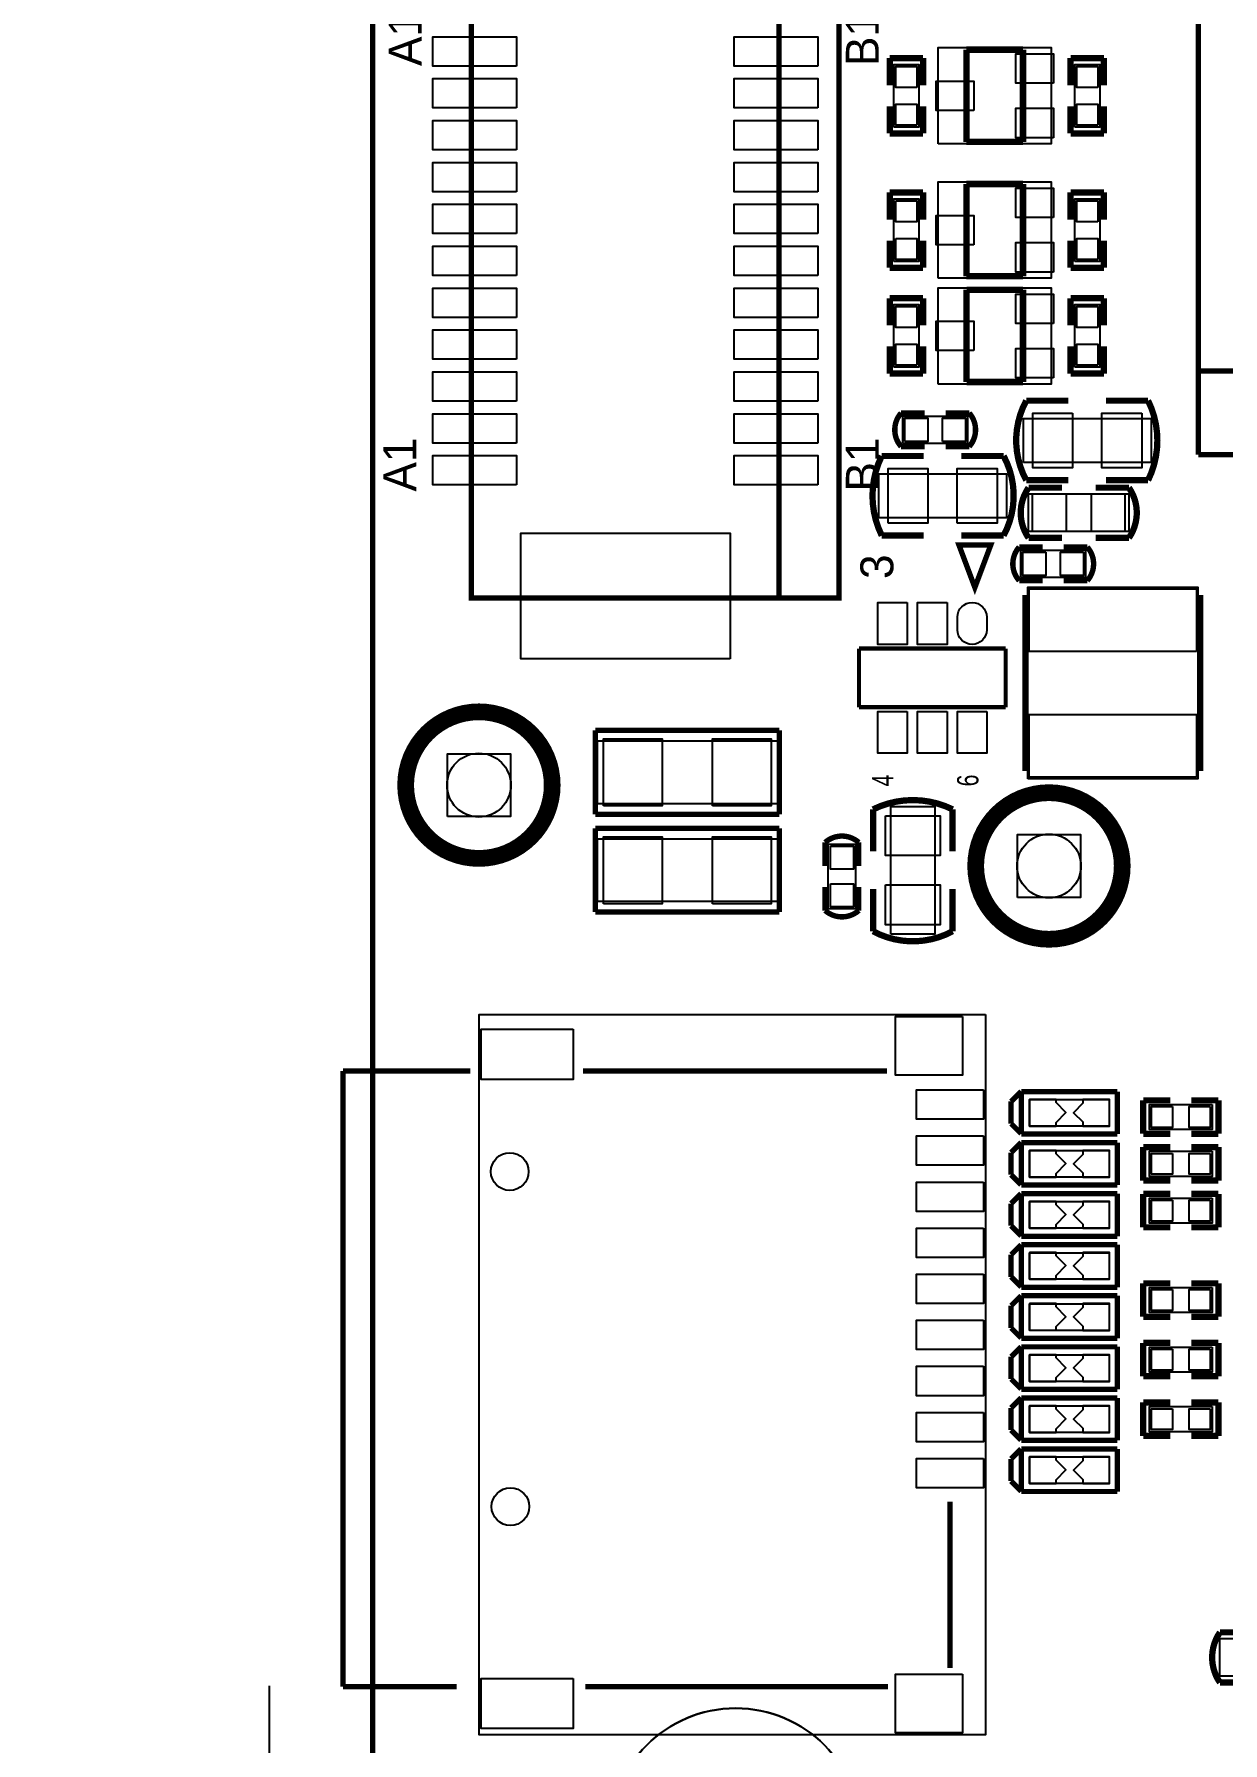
# Model space of a CAD drawing. Extents: x -22 to 154, y -114 to 23.
# Drawn here: x -16.75 to 11.64, y -93.02 to -52.23 of the extents above; entities that cross this region are included whole.
import ezdxf

# ---------------------------------------------------------------- set-up
doc = ezdxf.new("R2010")
doc.units = 0
doc.header["$MEASUREMENT"] = 0
doc.layers.get('0').update_dxf_attribs({"linetype": 'CONTINUOUS'})
doc.layers.get('Defpoints').update_dxf_attribs({"linetype": 'CONTINUOUS'})
for name, color, linetype in [('BG_OUTLINE', 254, 'CONTINUOUS'), ('PG_ASSEMBLY_TOP', 111, 'CONTINUOUS'), ('PG_SILKSCREEN_TOP', 7, 'CONTINUOUS'), ('PIN_TOP', 3, 'CONTINUOUS')]:
    doc.layers.add(name, color=color, linetype=linetype)
doc.dimstyles.get("Standard").update_dxf_attribs({"dimtxt": 2.7, "dimasz": 1.8, "dimexe": 0.18, "dimexo": 0.0625, "dimgap": 0.09, "dimtad": 0, "dimtih": 1, "dimtoh": 1, "dimdec": 4, "dimzin": 0, "dimdsep": 46, "dimtxsty": 'STANDARD', "dimcen": 0.09, "dimclrt": 2, "dimadec": 0, "dimazin": 0, "dimtfac": 1, "dimtdec": 4, "dimtofl": 0, "dimtmove": 0, "dimatfit": 3, "dimfxl": 1, "dimtolj": 1, "dimtzin": 0, "dimarcsym": 0})

# ---------------------------------------------------------------- blocks, each defined once
blk = doc.blocks.new('*D18')
at = {"color": 0, "linetype": 'Continuous', "lineweight": -2}
for p, q in [((-11.13, -93.462), (-11.13, -91.662)), ((-0.062, -95.262), (-11.31, -95.262)), ((-0.062, -98.6), (-11.31, -98.6)), ((-11.13, -100.4), (-11.13, -102.2))]:
    blk.add_line(p, q, dxfattribs=at)
at = {"color": 0, "linetype": 'Continuous'}
for points in [[(-11.43, -93.462), (-10.83, -93.462), (-11.13, -95.262)], [(-11.43, -100.4), (-10.83, -100.4), (-11.13, -98.6)]]:
    blk.add_solid(points, dxfattribs=at)
at = {"layer": 'Defpoints', "color": 0, "linetype": 'Continuous'}
for p in [(0, -95.262), (-11.13, -98.6), (0, -98.6)]:
    blk.add_point(p, dxfattribs=at)
at = {"color": 2, "linetype": 'Continuous', "insert": (-11.13, -96.931), "char_height": 2.7, "attachment_point": 5}
blk.add_mtext('\\A1;3.3375', dxfattribs=at)

msp = doc.modelspace()

# ---------------------------------------------------------------- linework, layer by layer
at = {"layer": 'BG_OUTLINE', "const_width": 0.127}
msp.add_lwpolyline([(-6.637782, 7.509764), (135.313928, 7.49427, -0.414174), (137.345674, 5.46227), (137.345674, -96.567752, -0.414214), (135.313674, -98.599752), (-6.638036, -98.599752, -0.414214), (-8.670036, -96.567752), (-8.670036, 5.477764, -0.414253), (-6.637782, 7.509764)], format="xyb", dxfattribs=at)
at = {"layer": 'PG_ASSEMBLY_TOP', "const_width": 0.127}
for points in [[(-6.310122, -65.687956), (-6.310122, -26.688034), (1.039876, -26.688034), (1.039876, -65.687956), (-6.310122, -65.687956)], [(1.039876, -65.687956), (2.469896, -65.687956), (2.469896, -26.688034), (1.039876, -26.688034)]]:
    msp.add_lwpolyline(points, dxfattribs=at)
at = {"layer": 'PG_ASSEMBLY_TOP'}
for points in [[(4.839716, -54.849268), (4.839716, -52.549044), (7.539736, -52.549044), (7.539736, -54.849268)], [(3.781044, -54.448456), (3.781044, -52.949856), (4.380484, -52.949856), (4.380484, -54.448456)], [(8.099044, -54.448456), (8.099044, -52.949856), (8.698484, -52.949856), (8.698484, -54.448456)], [(4.839716, -58.056526), (4.839716, -55.756302), (7.539736, -55.756302), (7.539736, -58.056526)], [(3.781044, -57.655714), (3.781044, -56.157114), (4.380484, -56.157114), (4.380484, -57.655714)], [(8.099044, -57.655714), (8.099044, -56.157114), (8.698484, -56.157114), (8.698484, -57.655714)], [(4.83997, -60.58281), (4.83997, -58.282586), (7.53999, -58.282586), (7.53999, -60.58281)], [(3.781044, -60.181998), (3.781044, -58.683398), (4.380484, -58.683398), (4.380484, -60.181998)], [(8.099044, -60.181998), (8.099044, -58.683398), (8.698484, -58.683398), (8.698484, -60.181998)], [(3.991864, -61.999876), (3.991864, -61.349636), (5.541264, -61.349636), (5.541264, -61.999876)], [(6.873748, -62.453774), (6.873748, -61.403738), (9.92378, -61.403738), (9.92378, -62.453774)], [(3.419348, -63.774574), (3.419348, -62.724538), (6.46938, -62.724538), (6.46938, -63.774574)], [(6.996684, -64.105536), (6.996684, -63.206376), (9.394444, -63.206376), (9.394444, -64.105536)], [(6.811264, -65.200276), (6.811264, -64.550036), (8.360664, -64.550036), (8.360664, -65.200276)], [(6.976364, -70.005956), (6.976364, -65.433956), (11.040364, -65.433956), (11.040364, -70.005956)], [(-3.301746, -70.603618), (-3.301746, -69.103494), (0.998474, -69.103494), (0.998474, -70.603618)], [(-6.880098, -70.908418), (-6.880098, -69.408294), (-5.379974, -69.408294), (-5.379974, -70.908418)], [(3.708146, -73.715372), (3.708146, -70.66534), (4.758182, -70.66534), (4.758182, -73.715372)], [(6.734302, -72.838818), (6.734302, -71.338694), (8.234426, -71.338694), (8.234426, -72.838818)], [(-3.301746, -72.940418), (-3.301746, -71.440294), (0.998474, -71.440294), (0.998474, -72.940418)], [(2.21488, -73.1139), (2.21488, -71.5645), (2.86512, -71.5645), (2.86512, -73.1139)], [(5.972048, -75.635612), (5.972048, -92.835476), (-6.12775, -92.835476), (-6.12775, -75.635612)], [(7.018274, -78.299056), (7.018274, -77.664056), (8.923274, -77.664056), (8.923274, -78.299056)], [(11.383264, -77.783436), (11.383264, -78.382876), (9.884664, -78.382876), (9.884664, -77.783436)], [(7.018274, -79.518256), (7.018274, -78.883256), (8.923274, -78.883256), (8.923274, -79.518256)], [(11.383264, -78.901036), (11.383264, -79.500476), (9.884664, -79.500476), (9.884664, -78.901036)], [(7.018274, -80.737456), (7.018274, -80.102456), (8.923274, -80.102456), (8.923274, -80.737456)], [(11.383264, -80.018636), (11.383264, -80.618076), (9.884664, -80.618076), (9.884664, -80.018636)], [(7.018274, -81.956656), (7.018274, -81.321656), (8.923274, -81.321656), (8.923274, -81.956656)], [(11.383264, -82.152236), (11.383264, -82.751676), (9.884664, -82.751676), (9.884664, -82.152236)], [(7.018274, -83.175856), (7.018274, -82.540856), (8.923274, -82.540856), (8.923274, -83.175856)], [(11.383264, -83.574636), (11.383264, -84.174076), (9.884664, -84.174076), (9.884664, -83.574636)], [(7.018274, -84.395056), (7.018274, -83.760056), (8.923274, -83.760056), (8.923274, -84.395056)], [(7.018274, -85.614256), (7.018274, -84.979256), (8.923274, -84.979256), (8.923274, -85.614256)], [(11.383264, -84.997036), (11.383264, -85.596476), (9.884664, -85.596476), (9.884664, -84.997036)], [(7.018274, -86.833456), (7.018274, -86.198456), (8.923274, -86.198456), (8.923274, -86.833456)], [(13.966444, -90.536776), (13.966444, -91.435936), (11.568684, -91.435936), (11.568684, -90.536776)]]:
    msp.add_lwpolyline(points, close=True, dxfattribs=at)
msp.add_lwpolyline([(2.999994, -95.199708, 1), (-2.999994, -95.199708, 1)], format="xyb", close=True, dxfattribs=at)
at = {"layer": 'PG_SILKSCREEN_TOP'}
for points, const_width in [([(-6.310122, -65.687956), (-6.310122, -26.688034), (1.039876, -26.688034), (1.039876, -65.687956), (-6.310122, -65.687956)], 0.127), ([(1.039876, -65.687956), (2.469896, -65.687956), (2.469896, -26.688034), (1.039876, -26.688034)], 0.127), ([(11.050524, -62.266576), (11.050524, -44.268136)], 0.127), ([(6.864604, -52.599082), (5.514848, -52.599082)], 0.153924), ([(5.514848, -52.599082), (5.514848, -54.79923)], 0.153924), ([(6.864604, -54.79923), (6.864604, -52.599082)], 0.153924), ([(3.681984, -53.450236), (3.681984, -52.799996)], 0.14986), ([(3.681984, -52.799996), (4.479544, -52.799996)], 0.14986), ([(4.479544, -52.799996), (4.479544, -53.450236)], 0.14986), ([(7.999984, -53.450236), (7.999984, -52.799996)], 0.14986), ([(7.999984, -52.799996), (8.797544, -52.799996)], 0.14986), ([(8.797544, -52.799996), (8.797544, -53.450236)], 0.14986), ([(3.681984, -53.948076), (3.681984, -54.598316)], 0.14986), ([(4.479544, -54.598316), (4.479544, -53.948076)], 0.14986), ([(7.999984, -53.948076), (7.999984, -54.598316)], 0.14986), ([(8.797544, -54.598316), (8.797544, -53.948076)], 0.14986), ([(3.681984, -54.598316), (4.479544, -54.598316)], 0.14986), ([(7.999984, -54.598316), (8.797544, -54.598316)], 0.14986), ([(5.514848, -54.79923), (6.864604, -54.79923)], 0.153924), ([(6.864604, -55.80634), (5.514848, -55.80634)], 0.153924), ([(5.514848, -55.80634), (5.514848, -58.006488)], 0.153924), ([(6.864604, -58.006488), (6.864604, -55.80634)], 0.153924), ([(4.479544, -56.007254), (3.681984, -56.007254)], 0.14986), ([(3.681984, -56.007254), (3.681984, -56.657494)], 0.14986), ([(4.479544, -56.657494), (4.479544, -56.007254)], 0.14986), ([(7.999984, -56.657494), (7.999984, -56.007254)], 0.14986), ([(7.999984, -56.007254), (8.797544, -56.007254)], 0.14986), ([(8.797544, -56.007254), (8.797544, -56.657494)], 0.14986), ([(3.681984, -57.805574), (3.681984, -57.155334)], 0.14986), ([(4.479544, -57.155334), (4.479544, -57.805574)], 0.14986), ([(7.999984, -57.155334), (7.999984, -57.805574)], 0.14986), ([(8.797544, -57.805574), (8.797544, -57.155334)], 0.14986), ([(4.479544, -57.805574), (3.681984, -57.805574)], 0.14986), ([(5.514848, -58.006488), (6.864604, -58.006488)], 0.153924), ([(7.999984, -57.805574), (8.797544, -57.805574)], 0.14986), ([(6.864858, -58.332624), (5.515102, -58.332624)], 0.153924), ([(5.515102, -58.332624), (5.515102, -60.532772)], 0.153924), ([(6.864858, -60.532772), (6.864858, -58.332624)], 0.153924), ([(3.681984, -59.183778), (3.681984, -58.533538)], 0.14986), ([(3.681984, -58.533538), (4.479544, -58.533538)], 0.14986), ([(4.479544, -58.533538), (4.479544, -59.183778)], 0.14986), ([(7.999984, -59.183778), (7.999984, -58.533538)], 0.14986), ([(7.999984, -58.533538), (8.797544, -58.533538)], 0.14986), ([(8.797544, -58.533538), (8.797544, -59.183778)], 0.14986), ([(3.681984, -59.681618), (3.681984, -60.331858)], 0.14986), ([(4.479544, -60.331858), (4.479544, -59.681618)], 0.14986), ([(7.999984, -59.681618), (7.999984, -60.331858)], 0.14986), ([(8.797544, -60.331858), (8.797544, -59.681618)], 0.14986), ([(3.681984, -60.331858), (4.479544, -60.331858)], 0.14986), ([(7.999984, -60.331858), (8.797544, -60.331858)], 0.14986), ([(11.050524, -60.267596), (23.341584, -60.267596)], 0.127), ([(5.515102, -60.532772), (6.864858, -60.532772)], 0.153924), ([(9.852152, -60.978796), (8.848852, -60.978796)], 0.150114), ([(3.953764, -62.076076), (4.517644, -62.076076)], 0.12954), ([(5.579364, -62.076076), (5.015484, -62.076076)], 0.12954), ([(6.401562, -62.299596), (5.394452, -62.299596)], 0.150114), ([(24.050244, -62.266576), (11.050524, -62.266576)], 0.127), ([(6.941566, -62.878716), (7.948676, -62.878716)], 0.150114), ([(3.490976, -64.199516), (4.494276, -64.199516)], 0.150114), ([(6.095746, -64.42329), (5.714746, -65.43929), (5.333746, -64.42329), (6.095746, -64.42329)], 0.127), ([(6.773164, -64.473836), (7.337044, -64.473836)], 0.12954), ([(6.996684, -64.255396), (7.794244, -64.255396)], 0.14986), ([(8.398764, -64.473836), (7.834884, -64.473836)], 0.12954), ([(9.394444, -64.255396), (8.596884, -64.255396)], 0.14986), ([(6.908292, -69.820028), (6.908292, -65.619884)], 0.127), ([(11.108436, -69.820028), (11.108436, -65.619884)], 0.127), ([(6.448806, -66.898266), (2.948686, -66.898266)], 0.100076), ([(2.948686, -66.898266), (2.948686, -68.298314)], 0.100076), ([(6.448806, -68.298314), (6.448806, -66.898266)], 0.100076), ([(2.948686, -68.298314), (6.448806, -68.298314)], 0.100076), ([(1.048258, -68.853558), (-3.35153, -68.853558)], 0.127), ([(-3.35153, -68.853558), (-3.35153, -70.853554)], 0.127), ([(1.048258, -70.853554), (1.048258, -68.853558)], 0.127), ([(-3.35153, -70.853554), (1.048258, -70.853554)], 0.127), ([(3.283204, -70.736968), (3.283204, -71.740268)], 0.150114), ([(1.048258, -71.190358), (-3.35153, -71.190358)], 0.127), ([(-3.35153, -71.190358), (-3.35153, -73.190354)], 0.127), ([(1.048258, -73.190354), (1.048258, -71.190358)], 0.127), ([(2.13868, -71.5264), (2.13868, -72.09028)], 0.12954), ([(2.13868, -73.152), (2.13868, -72.58812)], 0.12954), ([(5.183124, -73.647554), (5.183124, -72.640444)], 0.150114), ([(-3.35153, -73.190354), (1.048258, -73.190354)], 0.127), ([(-9.377934, -76.985622), (-6.336538, -76.985622)], 0.127), ([(-9.377934, -76.985622), (-9.377934, -91.685618)], 0.127), ([(3.617976, -76.985622), (-3.647694, -76.985622)], 0.127), ([(6.580886, -77.711554), (6.820662, -77.471524)], 0.127), ([(9.113774, -77.473556), (6.827774, -77.473556)], 0.127), ([(6.827774, -77.473556), (6.827774, -78.489556)], 0.127), ([(9.113774, -78.489556), (9.113774, -77.473556)], 0.127), ([(6.580886, -78.241652), (6.580886, -77.711554)], 0.127), ([(9.734804, -77.684376), (10.385044, -77.684376)], 0.14986), ([(9.734804, -78.481936), (9.734804, -77.684376)], 0.14986), ([(11.533124, -77.684376), (10.882884, -77.684376)], 0.14986), ([(11.533124, -78.481936), (11.533124, -77.684376)], 0.14986), ([(6.820662, -78.481682), (6.580886, -78.241652)], 0.127), ([(6.580886, -78.930754), (6.820662, -78.690724)], 0.127), ([(6.827774, -78.489556), (9.113774, -78.489556)], 0.127), ([(9.113774, -78.692756), (6.827774, -78.692756)], 0.127), ([(6.827774, -78.692756), (6.827774, -79.708756)], 0.127), ([(9.113774, -79.708756), (9.113774, -78.692756)], 0.127), ([(10.385044, -78.481936), (9.734804, -78.481936)], 0.14986), ([(9.734804, -78.801976), (10.385044, -78.801976)], 0.14986), ([(9.734804, -79.599536), (9.734804, -78.801976)], 0.14986), ([(10.882884, -78.481936), (11.533124, -78.481936)], 0.14986), ([(11.533124, -78.801976), (10.882884, -78.801976)], 0.14986), ([(11.533124, -79.599536), (11.533124, -78.801976)], 0.14986), ([(6.580886, -79.460852), (6.580886, -78.930754)], 0.127), ([(6.820662, -79.700882), (6.580886, -79.460852)], 0.127), ([(10.385044, -79.599536), (9.734804, -79.599536)], 0.14986), ([(10.882884, -79.599536), (11.533124, -79.599536)], 0.14986), ([(6.580886, -80.149954), (6.820662, -79.909924)], 0.127), ([(6.827774, -79.708756), (9.113774, -79.708756)], 0.127), ([(9.113774, -79.911956), (6.827774, -79.911956)], 0.127), ([(6.827774, -79.911956), (6.827774, -80.927956)], 0.127), ([(9.113774, -80.927956), (9.113774, -79.911956)], 0.127), ([(9.734804, -79.919576), (10.385044, -79.919576)], 0.14986), ([(9.734804, -80.717136), (9.734804, -79.919576)], 0.14986), ([(11.533124, -79.919576), (10.882884, -79.919576)], 0.14986), ([(11.533124, -80.717136), (11.533124, -79.919576)], 0.14986), ([(6.580886, -80.680052), (6.580886, -80.149954)], 0.127), ([(6.820662, -80.920082), (6.580886, -80.680052)], 0.127), ([(10.385044, -80.717136), (9.734804, -80.717136)], 0.14986), ([(10.882884, -80.717136), (11.533124, -80.717136)], 0.14986), ([(6.580886, -81.369154), (6.820662, -81.129124)], 0.127), ([(6.827774, -80.927956), (9.113774, -80.927956)], 0.127), ([(9.113774, -81.131156), (6.827774, -81.131156)], 0.127), ([(6.827774, -81.131156), (6.827774, -82.147156)], 0.127), ([(9.113774, -82.147156), (9.113774, -81.131156)], 0.127), ([(6.580886, -81.899252), (6.580886, -81.369154)], 0.127), ([(6.820662, -82.139282), (6.580886, -81.899252)], 0.127), ([(9.734804, -82.053176), (10.385044, -82.053176)], 0.14986), ([(9.734804, -82.850736), (9.734804, -82.053176)], 0.14986), ([(11.533124, -82.053176), (10.882884, -82.053176)], 0.14986), ([(11.533124, -82.850736), (11.533124, -82.053176)], 0.14986), ([(6.580886, -82.588354), (6.820662, -82.348324)], 0.127), ([(6.827774, -82.147156), (9.113774, -82.147156)], 0.127), ([(9.113774, -82.350356), (6.827774, -82.350356)], 0.127), ([(6.827774, -82.350356), (6.827774, -83.366356)], 0.127), ([(9.113774, -83.366356), (9.113774, -82.350356)], 0.127), ([(6.580886, -83.118452), (6.580886, -82.588354)], 0.127), ([(10.385044, -82.850736), (9.734804, -82.850736)], 0.14986), ([(10.882884, -82.850736), (11.533124, -82.850736)], 0.14986), ([(6.820662, -83.358482), (6.580886, -83.118452)], 0.127), ([(6.580886, -83.807554), (6.820662, -83.567524)], 0.127), ([(6.827774, -83.366356), (9.113774, -83.366356)], 0.127), ([(9.113774, -83.569556), (6.827774, -83.569556)], 0.127), ([(6.827774, -83.569556), (6.827774, -84.585556)], 0.127), ([(9.113774, -84.585556), (9.113774, -83.569556)], 0.127), ([(9.734804, -83.475576), (10.385044, -83.475576)], 0.14986), ([(9.734804, -84.273136), (9.734804, -83.475576)], 0.14986), ([(11.533124, -83.475576), (10.882884, -83.475576)], 0.14986), ([(11.533124, -84.273136), (11.533124, -83.475576)], 0.14986), ([(6.580886, -84.337652), (6.580886, -83.807554)], 0.127), ([(6.820662, -84.577682), (6.580886, -84.337652)], 0.127), ([(10.385044, -84.273136), (9.734804, -84.273136)], 0.14986), ([(10.882884, -84.273136), (11.533124, -84.273136)], 0.14986), ([(6.580886, -85.026754), (6.820662, -84.786724)], 0.127), ([(6.827774, -84.585556), (9.113774, -84.585556)], 0.127), ([(9.113774, -84.788756), (6.827774, -84.788756)], 0.127), ([(6.827774, -84.788756), (6.827774, -85.804756)], 0.127), ([(9.113774, -85.804756), (9.113774, -84.788756)], 0.127), ([(9.734804, -84.897976), (10.385044, -84.897976)], 0.14986), ([(9.734804, -85.695536), (9.734804, -84.897976)], 0.14986), ([(11.533124, -84.897976), (10.882884, -84.897976)], 0.14986), ([(11.533124, -85.695536), (11.533124, -84.897976)], 0.14986), ([(6.580886, -85.556852), (6.580886, -85.026754)], 0.127), ([(6.820662, -85.796882), (6.580886, -85.556852)], 0.127), ([(10.385044, -85.695536), (9.734804, -85.695536)], 0.14986), ([(10.882884, -85.695536), (11.533124, -85.695536)], 0.14986), ([(6.580886, -86.245954), (6.820662, -86.005924)], 0.127), ([(6.827774, -85.804756), (9.113774, -85.804756)], 0.127), ([(9.113774, -86.007956), (6.827774, -86.007956)], 0.127), ([(6.827774, -86.007956), (6.827774, -87.023956)], 0.127), ([(9.113774, -87.023956), (9.113774, -86.007956)], 0.127), ([(6.580886, -86.776052), (6.580886, -86.245954)], 0.127), ([(6.820662, -87.016082), (6.580886, -86.776052)], 0.127), ([(5.122164, -91.236292), (5.122164, -87.269574)], 0.127), ([(6.827774, -87.023956), (9.113774, -87.023956)], 0.127), ([(-9.377934, -91.685618), (-6.660896, -91.685618)], 0.127), ([(3.63728, -91.685618), (-3.590544, -91.685618)], 0.127), ([(11.568684, -91.585796), (12.366244, -91.585796)], 0.14986)]:
    msp.add_lwpolyline(points, dxfattribs=dict(at, const_width=const_width))
for points, const_width in [([(7.948676, -60.978796), (6.941566, -60.978796, 0.252519), (6.941566, -62.878716)], 0.150114), ([(8.848852, -62.878716), (9.852152, -62.878716, 0.233139), (9.852152, -60.978796)], 0.150114), ([(4.517644, -61.273436), (3.953764, -61.273436, 0.378845), (3.953764, -62.076076)], 0.12954), ([(5.015484, -61.273436), (5.579364, -61.273436, -0.378845), (5.579364, -62.076076)], 0.12954), ([(4.494276, -62.299596), (3.490976, -62.299596, 0.233139), (3.490976, -64.199516)], 0.150114), ([(5.394452, -64.199516), (6.401562, -64.199516, 0.252519), (6.401562, -62.299596)], 0.150114), ([(7.794244, -63.056516), (6.996684, -63.056516, 0.312067), (6.996684, -64.255396)], 0.14986), ([(8.596884, -63.056516), (9.394444, -63.056516, -0.312067), (9.394444, -64.255396)], 0.14986), ([(7.337044, -65.276476), (6.773164, -65.276476, -0.378845), (6.773164, -64.473836)], 0.12954), ([(7.834884, -65.276476), (8.398764, -65.276476, 0.378845), (8.398764, -64.473836)], 0.12954), ([(-4.379976, -70.158356, 1), (-7.880096, -70.158356, 1), (-4.379976, -70.158356)], 0.40005), ([(9.234424, -72.088756, 1), (5.734304, -72.088756, 1), (9.234424, -72.088756)], 0.40005), ([(5.183124, -71.740268), (5.183124, -70.736968, 0.233139), (3.283204, -70.736968)], 0.150114), ([(2.94132, -72.09028), (2.94132, -71.5264, 0.378845), (2.13868, -71.5264)], 0.12954), ([(2.94132, -72.58812), (2.94132, -73.152, -0.378845), (2.13868, -73.152)], 0.12954), ([(3.283204, -72.640444), (3.283204, -73.647554, 0.252519), (5.183124, -73.647554)], 0.150114), ([(12.366244, -90.386916), (11.568684, -90.386916, 0.312067), (11.568684, -91.585796)], 0.14986)]:
    msp.add_lwpolyline(points, format="xyb", dxfattribs=dict(at, const_width=const_width))
at = {"layer": 'PIN_TOP'}
for points in [[(-5.232146, -52.990496), (-7.231126, -52.990496), (-7.231126, -52.289456), (-5.232146, -52.289456)], [(1.967738, -52.990496), (-0.031242, -52.990496), (-0.031242, -52.289456), (1.967738, -52.289456)], [(4.330954, -53.499766), (3.830574, -53.499766), (3.830574, -52.999386), (4.330954, -52.999386)], [(7.589266, -53.39969), (6.690106, -53.39969), (6.690106, -52.69865), (7.589266, -52.69865)], [(8.648954, -53.499766), (8.148574, -53.499766), (8.148574, -52.999386), (8.648954, -52.999386)], [(-5.232146, -53.990494), (-7.231126, -53.990494), (-7.231126, -53.289454), (-5.232146, -53.289454)], [(1.967738, -53.990494), (-0.031242, -53.990494), (-0.031242, -53.289454), (1.967738, -53.289454)], [(5.689346, -54.049676), (4.790186, -54.049676), (4.790186, -53.348636), (5.689346, -53.348636)], [(4.330954, -54.398926), (3.830574, -54.398926), (3.830574, -53.898546), (4.330954, -53.898546)], [(7.589266, -54.699662), (6.690106, -54.699662), (6.690106, -53.998622), (7.589266, -53.998622)], [(8.648954, -54.398926), (8.148574, -54.398926), (8.148574, -53.898546), (8.648954, -53.898546)], [(-5.232146, -54.990492), (-7.231126, -54.990492), (-7.231126, -54.289452), (-5.232146, -54.289452)], [(1.967738, -54.990492), (-0.031242, -54.990492), (-0.031242, -54.289452), (1.967738, -54.289452)], [(-5.232146, -55.99049), (-7.231126, -55.99049), (-7.231126, -55.28945), (-5.232146, -55.28945)], [(1.967738, -55.99049), (-0.031242, -55.99049), (-0.031242, -55.28945), (1.967738, -55.28945)], [(-5.232146, -56.990488), (-7.231126, -56.990488), (-7.231126, -56.289448), (-5.232146, -56.289448)], [(1.967738, -56.990488), (-0.031242, -56.990488), (-0.031242, -56.289448), (1.967738, -56.289448)], [(3.830574, -56.206644), (4.330954, -56.206644), (4.330954, -56.707024), (3.830574, -56.707024)], [(7.589266, -56.606948), (6.690106, -56.606948), (6.690106, -55.905908), (7.589266, -55.905908)], [(8.648954, -56.707024), (8.148574, -56.707024), (8.148574, -56.206644), (8.648954, -56.206644)], [(5.689346, -57.256934), (4.790186, -57.256934), (4.790186, -56.555894), (5.689346, -56.555894)], [(3.830574, -57.105804), (4.330954, -57.105804), (4.330954, -57.606184), (3.830574, -57.606184)], [(8.648954, -57.606184), (8.148574, -57.606184), (8.148574, -57.105804), (8.648954, -57.105804)], [(-5.232146, -57.990486), (-7.231126, -57.990486), (-7.231126, -57.289446), (-5.232146, -57.289446)], [(1.967738, -57.990486), (-0.031242, -57.990486), (-0.031242, -57.289446), (1.967738, -57.289446)], [(7.589266, -57.90692), (6.690106, -57.90692), (6.690106, -57.20588), (7.589266, -57.20588)], [(-5.232146, -58.990484), (-7.231126, -58.990484), (-7.231126, -58.289444), (-5.232146, -58.289444)], [(1.967738, -58.990484), (-0.031242, -58.990484), (-0.031242, -58.289444), (1.967738, -58.289444)], [(4.330954, -59.233308), (3.830574, -59.233308), (3.830574, -58.732928), (4.330954, -58.732928)], [(7.58952, -59.133232), (6.69036, -59.133232), (6.69036, -58.432192), (7.58952, -58.432192)], [(8.648954, -59.233308), (8.148574, -59.233308), (8.148574, -58.732928), (8.648954, -58.732928)], [(5.6896, -59.783218), (4.79044, -59.783218), (4.79044, -59.082178), (5.6896, -59.082178)], [(-5.232146, -59.990482), (-7.231126, -59.990482), (-7.231126, -59.289442), (-5.232146, -59.289442)], [(1.967738, -59.990482), (-0.031242, -59.990482), (-0.031242, -59.289442), (1.967738, -59.289442)], [(4.330954, -60.132468), (3.830574, -60.132468), (3.830574, -59.632088), (4.330954, -59.632088)], [(7.58952, -60.433204), (6.69036, -60.433204), (6.69036, -59.732164), (7.58952, -59.732164)], [(8.648954, -60.132468), (8.148574, -60.132468), (8.148574, -59.632088), (8.648954, -59.632088)], [(-5.232146, -60.99048), (-7.231126, -60.99048), (-7.231126, -60.28944), (-5.232146, -60.28944)], [(1.967738, -60.99048), (-0.031242, -60.99048), (-0.031242, -60.28944), (1.967738, -60.28944)], [(-5.232146, -61.990478), (-7.231126, -61.990478), (-7.231126, -61.289438), (-5.232146, -61.289438)], [(1.967738, -61.990478), (-0.031242, -61.990478), (-0.031242, -61.289438), (1.967738, -61.289438)], [(4.041394, -61.950346), (4.041394, -61.399166), (4.592574, -61.399166), (4.592574, -61.950346)], [(4.940554, -61.950346), (4.940554, -61.399166), (5.491734, -61.399166), (5.491734, -61.950346)], [(8.048752, -61.278516), (8.048752, -62.578996), (7.098792, -62.578996), (7.098792, -61.278516)], [(9.698736, -61.278516), (9.698736, -62.578996), (8.748776, -62.578996), (8.748776, -61.278516)], [(-5.232146, -62.990476), (-7.231126, -62.990476), (-7.231126, -62.289436), (-5.232146, -62.289436)], [(1.967738, -62.990476), (-0.031242, -62.990476), (-0.031242, -62.289436), (1.967738, -62.289436)], [(3.644392, -63.899796), (3.644392, -62.599316), (4.594352, -62.599316), (4.594352, -63.899796)], [(5.294376, -63.899796), (5.294376, -62.599316), (6.244336, -62.599316), (6.244336, -63.899796)], [(7.894574, -63.206376), (7.894574, -64.105536), (7.094474, -64.105536), (7.094474, -63.206376)], [(9.296654, -63.206376), (9.296654, -64.105536), (8.496554, -64.105536), (8.496554, -63.206376)], [(-0.131699, -67.139947), (-5.131689, -67.139947), (-5.131689, -64.139953), (-0.131699, -64.139953)], [(7.411974, -64.599566), (7.411974, -65.150746), (6.860794, -65.150746), (6.860794, -64.599566)], [(8.311134, -64.599566), (8.311134, -65.150746), (7.759954, -65.150746), (7.759954, -64.599566)], [(11.008614, -66.970402), (7.008114, -66.970402), (7.008114, -65.469262), (11.008614, -65.469262)], [(4.099306, -65.797938), (4.099306, -66.798698), (3.398266, -66.798698), (3.398266, -65.797938)], [(5.049266, -65.797938), (5.049266, -66.798698), (4.348226, -66.798698), (4.348226, -65.797938)], [(4.099306, -68.397882), (4.099306, -69.398642), (3.398266, -69.398642), (3.398266, -68.397882)], [(5.049266, -68.397882), (5.049266, -69.398642), (4.348226, -69.398642), (4.348226, -68.397882)], [(5.999226, -68.397882), (5.999226, -69.398642), (5.298186, -69.398642), (5.298186, -68.397882)], [(11.008614, -69.97065), (7.008114, -69.97065), (7.008114, -68.46951), (11.008614, -68.46951)], [(-3.151378, -70.653656), (-3.151378, -69.053456), (-1.751838, -69.053456), (-1.751838, -70.653656)], [(-0.551434, -70.653656), (-0.551434, -69.053456), (0.848106, -69.053456), (0.848106, -70.653656)], [(3.582924, -70.890384), (4.883404, -70.890384), (4.883404, -71.840344), (3.582924, -71.840344)], [(-3.151378, -72.990456), (-3.151378, -71.390256), (-1.751838, -71.390256), (-1.751838, -72.990456)], [(-0.551434, -72.990456), (-0.551434, -71.390256), (0.848106, -71.390256), (0.848106, -72.990456)], [(2.26441, -71.61403), (2.81559, -71.61403), (2.81559, -72.16521), (2.26441, -72.16521)], [(2.26441, -72.51319), (2.81559, -72.51319), (2.81559, -73.06437), (2.26441, -73.06437)], [(3.582924, -72.540368), (4.883404, -72.540368), (4.883404, -73.490328), (3.582924, -73.490328)], [(5.422138, -75.685904), (5.422138, -77.085444), (3.821938, -77.085444), (3.821938, -75.685904)], [(-3.878072, -75.986132), (-3.878072, -77.185012), (-6.077712, -77.185012), (-6.077712, -75.986132)], [(5.922264, -77.434948), (5.922264, -78.135988), (4.322064, -78.135988), (4.322064, -77.434948)], [(7.020814, -77.661008), (7.020814, -78.298548), (7.653274, -78.298548), (7.653274, -78.214728), (7.653274, -78.209648), (7.889494, -77.973428), (7.653274, -77.739748), (7.653274, -77.734668), (7.653274, -77.661008)], [(8.293354, -77.661516), (8.293354, -77.750416), (8.293354, -77.755496), (8.069834, -77.979016), (8.293354, -78.199996), (8.293354, -78.230476), (8.293354, -78.299056), (8.928354, -78.299056), (8.928354, -77.661516)], [(10.434574, -77.832966), (10.434574, -78.333346), (9.934194, -78.333346), (9.934194, -77.832966)], [(11.333734, -77.832966), (11.333734, -78.333346), (10.833354, -78.333346), (10.833354, -77.832966)], [(5.922264, -78.535022), (5.922264, -79.236062), (4.322064, -79.236062), (4.322064, -78.535022)], [(7.020814, -78.880208), (7.020814, -79.517748), (7.653274, -79.517748), (7.653274, -79.433928), (7.653274, -79.428848), (7.889494, -79.192628), (7.653274, -78.958948), (7.653274, -78.953868), (7.653274, -78.880208)], [(8.293354, -78.880716), (8.293354, -78.969616), (8.293354, -78.974696), (8.069834, -79.198216), (8.293354, -79.419196), (8.293354, -79.449676), (8.293354, -79.518256), (8.928354, -79.518256), (8.928354, -78.880716)], [(10.434574, -78.950566), (10.434574, -79.450946), (9.934194, -79.450946), (9.934194, -78.950566)], [(11.333734, -78.950566), (11.333734, -79.450946), (10.833354, -79.450946), (10.833354, -78.950566)], [(5.922264, -79.635096), (5.922264, -80.336136), (4.322064, -80.336136), (4.322064, -79.635096)], [(7.020814, -80.099408), (7.020814, -80.736948), (7.653274, -80.736948), (7.653274, -80.653128), (7.653274, -80.648048), (7.889494, -80.411828), (7.653274, -80.178148), (7.653274, -80.173068), (7.653274, -80.099408)], [(8.293354, -80.099916), (8.293354, -80.188816), (8.293354, -80.193896), (8.069834, -80.417416), (8.293354, -80.638396), (8.293354, -80.668876), (8.293354, -80.737456), (8.928354, -80.737456), (8.928354, -80.099916)], [(10.434574, -80.068166), (10.434574, -80.568546), (9.934194, -80.568546), (9.934194, -80.068166)], [(11.333734, -80.068166), (11.333734, -80.568546), (10.833354, -80.568546), (10.833354, -80.068166)], [(5.922264, -80.734916), (5.922264, -81.435956), (4.322064, -81.435956), (4.322064, -80.734916)], [(7.020814, -81.318608), (7.020814, -81.956148), (7.653274, -81.956148), (7.653274, -81.872328), (7.653274, -81.867248), (7.889494, -81.631028), (7.653274, -81.397348), (7.653274, -81.392268), (7.653274, -81.318608)], [(8.293354, -81.319116), (8.293354, -81.408016), (8.293354, -81.413096), (8.069834, -81.636616), (8.293354, -81.857596), (8.293354, -81.888076), (8.293354, -81.956656), (8.928354, -81.956656), (8.928354, -81.319116)], [(5.922264, -81.83499), (5.922264, -82.53603), (4.322064, -82.53603), (4.322064, -81.83499)], [(10.434574, -82.201766), (10.434574, -82.702146), (9.934194, -82.702146), (9.934194, -82.201766)], [(11.333734, -82.201766), (11.333734, -82.702146), (10.833354, -82.702146), (10.833354, -82.201766)], [(7.020814, -82.537808), (7.020814, -83.175348), (7.653274, -83.175348), (7.653274, -83.091528), (7.653274, -83.086448), (7.889494, -82.850228), (7.653274, -82.616548), (7.653274, -82.611468), (7.653274, -82.537808)], [(8.293354, -82.538316), (8.293354, -82.627216), (8.293354, -82.632296), (8.069834, -82.855816), (8.293354, -83.076796), (8.293354, -83.107276), (8.293354, -83.175856), (8.928354, -83.175856), (8.928354, -82.538316)], [(5.922264, -82.935064), (5.922264, -83.636104), (4.322064, -83.636104), (4.322064, -82.935064)], [(10.434574, -83.624166), (10.434574, -84.124546), (9.934194, -84.124546), (9.934194, -83.624166)], [(11.333734, -83.624166), (11.333734, -84.124546), (10.833354, -84.124546), (10.833354, -83.624166)], [(5.922264, -84.035138), (5.922264, -84.736178), (4.322064, -84.736178), (4.322064, -84.035138)], [(7.020814, -83.757008), (7.020814, -84.394548), (7.653274, -84.394548), (7.653274, -84.310728), (7.653274, -84.305648), (7.889494, -84.069428), (7.653274, -83.835748), (7.653274, -83.830668), (7.653274, -83.757008)], [(8.293354, -83.757516), (8.293354, -83.846416), (8.293354, -83.851496), (8.069834, -84.075016), (8.293354, -84.295996), (8.293354, -84.326476), (8.293354, -84.395056), (8.928354, -84.395056), (8.928354, -83.757516)], [(5.922264, -85.134958), (5.922264, -85.835998), (4.322064, -85.835998), (4.322064, -85.134958)], [(7.020814, -84.976208), (7.020814, -85.613748), (7.653274, -85.613748), (7.653274, -85.529928), (7.653274, -85.524848), (7.889494, -85.288628), (7.653274, -85.054948), (7.653274, -85.049868), (7.653274, -84.976208)], [(8.293354, -84.976716), (8.293354, -85.065616), (8.293354, -85.070696), (8.069834, -85.294216), (8.293354, -85.515196), (8.293354, -85.545676), (8.293354, -85.614256), (8.928354, -85.614256), (8.928354, -84.976716)], [(10.434574, -85.046566), (10.434574, -85.546946), (9.934194, -85.546946), (9.934194, -85.046566)], [(11.333734, -85.046566), (11.333734, -85.546946), (10.833354, -85.546946), (10.833354, -85.046566)], [(5.922264, -86.235032), (5.922264, -86.936072), (4.322064, -86.936072), (4.322064, -86.235032)], [(7.020814, -86.195408), (7.020814, -86.832948), (7.653274, -86.832948), (7.653274, -86.749128), (7.653274, -86.744048), (7.889494, -86.507828), (7.653274, -86.274148), (7.653274, -86.269068), (7.653274, -86.195408)], [(8.293354, -86.195916), (8.293354, -86.284816), (8.293354, -86.289896), (8.069834, -86.513416), (8.293354, -86.734396), (8.293354, -86.764876), (8.293354, -86.833456), (8.928354, -86.833456), (8.928354, -86.195916)], [(-3.878072, -91.485974), (-3.878072, -92.684854), (-6.077712, -92.684854), (-6.077712, -91.485974)], [(5.422392, -91.385644), (5.422392, -92.785184), (3.822192, -92.785184), (3.822192, -91.385644)]]:
    msp.add_lwpolyline(points, close=True, dxfattribs=at)
msp.add_lwpolyline([(5.298186, -66.448178), (5.298186, -66.148458, -1), (5.999226, -66.148458), (5.999226, -66.448178, -1)], format="xyb", close=True, dxfattribs=at)
for centre, radius in [((-6.130036, -70.158356), 0.762), ((7.484364, -72.088756), 0.762), ((-5.393436, -79.385668), 0.44958), ((-5.377942, -87.385652), 0.44958), ((0, -95.199708), 2.999994)]:
    msp.add_circle(centre, radius, dxfattribs=at)

# ---------------------------------------------------------------- texts
at = {"layer": 'PG_SILKSCREEN_TOP'}
for s, p in [('A11', (-7.501636, -52.987956)), ('B11', (3.420364, -52.987956)), ('A1', (-7.628636, -63.147956)), ('B1', (3.420364, -63.147956)), ('3', (3.767582, -65.23609))]:
    msp.add_text(s, height=0.7874, rotation=90, dxfattribs=at).set_placement(p)
at = {"layer": 'PG_SILKSCREEN_TOP', "width": 0.75}
for s, p in [('4', (3.767582, -70.18909)), ('6', (5.799582, -70.18909))]:
    msp.add_text(s, height=0.508, rotation=90, dxfattribs=at).set_placement(p)

# ---------------------------------------------------------------- dimensions: what is measured, and where the dimension line sits
at = {"linetype": 'Continuous'}
dim = msp.add_linear_dim(base=(-11.129877, -98.599752), p1=(0, -95.262208), p2=(0, -98.599752), angle=90, dimstyle='Standard', dxfattribs=at)
dim.commit()
dim.dimension.update_dxf_attribs({"geometry": '*D18', "text_midpoint": (-11.129877, -96.93098)})

doc.saveas('drawing.dxf')
